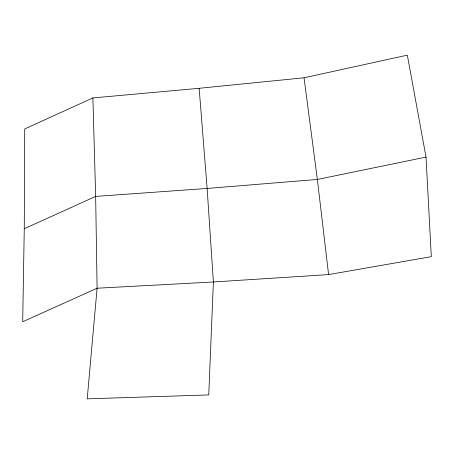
<?xml version="1.0" encoding="UTF-8"?>
<svg xmlns="http://www.w3.org/2000/svg" width="454" height="454" viewBox="0 0 454 454"><rect width="100%" height="100%" fill="white"/><g stroke="black" fill="none" stroke-linecap="round" stroke-linejoin="round"><path stroke-width="0.68" d="M24.261 228.731L24.732 128.925L92.894 97.933L199.153 88.303L304.038 77.787L407.334 55.155L426.034 157.095L431.3 256.658L328.588 274.591L213.386 281.979L97.094 288.222L22.7 321.75L24.261 228.731L95.658 196.412L207.132 188.444L317.369 179.455L426.034 157.095M304.038 77.787L317.369 179.455L328.588 274.591M199.153 88.303L207.132 188.444L213.386 281.979L208.744 394.918L87.208 398.845L97.094 288.222L95.658 196.412L92.894 97.933"/></g></svg>
